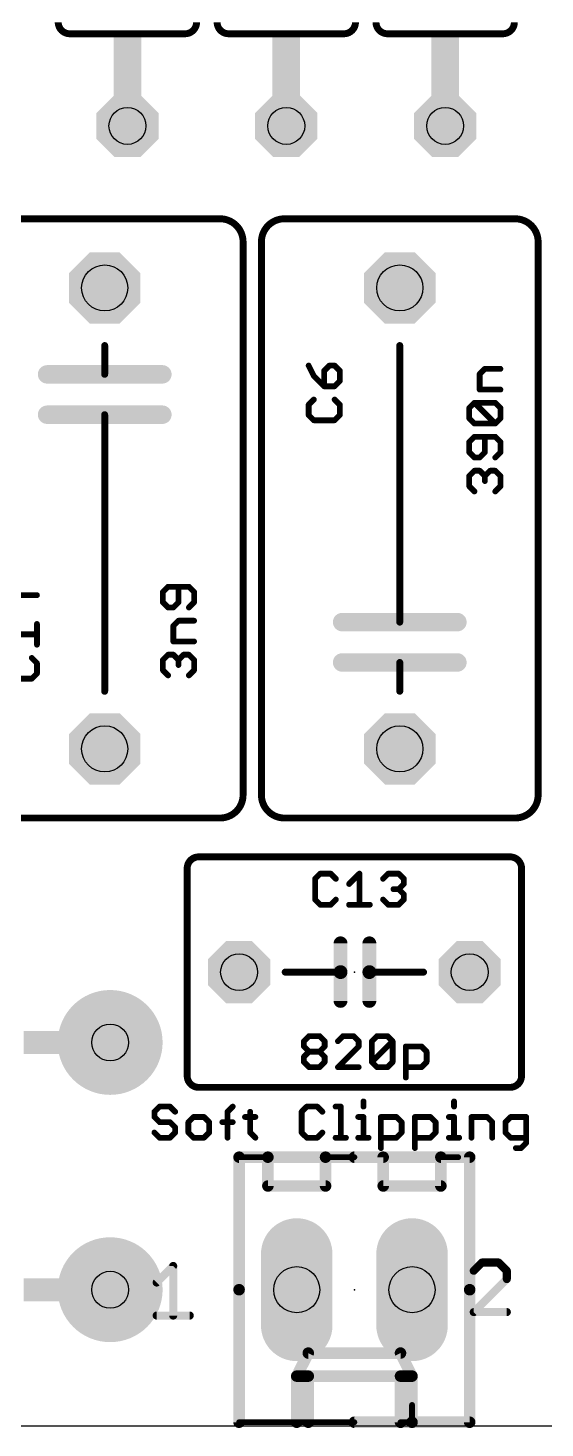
# Model space of a CAD drawing. Extents: x 0 to 135, y -25 to 72.
# Drawn here: x 107.81 to 119.2, y -0.05 to 30.81 of the extents above; entities that cross this region are included whole.
import ezdxf

# ---------------------------------------------------------------- set-up
doc = ezdxf.new("R2010")
doc.units = 0
for name, color, linetype in [('17', 82, 'CONTINUOUS'), ('20', 7, 'CONTINUOUS'), ('21', 253, 'CONTINUOUS'), ('23', 7, 'CONTINUOUS'), ('25', 253, 'CONTINUOUS'), ('27', 253, 'CONTINUOUS'), ('29', 253, 'CONTINUOUS'), ('44', 253, 'CONTINUOUS'), ('51', 253, 'CONTINUOUS')]:
    doc.layers.add(name, color=color, linetype=linetype)

# ---------------------------------------------------------------- blocks, each defined once
blk = doc.blocks.new('RECT')
blk.add_solid([(-0.5, -0.5), (0.5, -0.5), (-0.5, 0.5), (0.5, 0.5)])
blk = doc.blocks.new('ROUNDP')
at = {"const_width": 0.5}
blk.add_lwpolyline([(0, -0.25, 1), (0, 0.25, 1), (0, -0.25)], format="xyb", dxfattribs=at)
blk = doc.blocks.new('OCTAGONP')
at = {"const_width": 0.5}
blk.add_lwpolyline([(-0.25, -0.1036), (-0.25, 0.1036), (-0.1036, 0.25), (0.1036, 0.25), (0.25, 0.1036), (0.25, -0.1036), (0.1036, -0.25), (-0.1036, -0.25), (-0.25, -0.1036), (-0.25, 0.1036)], dxfattribs=at)
blk = doc.blocks.new('LONGP100')
at = {"const_width": 1}
blk.add_lwpolyline([(-0.5, 0), (0.5, 0)], dxfattribs=at)
at = {"const_width": 0.5}
for points in [[(-0.5, 0.25, 1), (-0.5, -0.25)], [(0.5, -0.25, 1), (0.5, 0.25)]]:
    blk.add_lwpolyline(points, format="xyb", dxfattribs=at)

msp = doc.modelspace()

# ---------------------------------------------------------------- linework, layer by layer
at = {"layer": '20'}
msp.add_line((0, 0), (125, 0), dxfattribs=at)
at = {"layer": '21'}
for points, const_width in [([(108.476, 30.936, 0.4142), (108.73, 30.682)], 0.1524), ([(111.27, 30.682, 0.4142), (111.524, 30.936)], 0.1524), ([(111.976, 30.936, 0.4142), (112.23, 30.682)], 0.1524), ([(114.77, 30.682, 0.4142), (115.024, 30.936)], 0.1524), ([(115.476, 30.936, 0.4142), (115.73, 30.682)], 0.1524), ([(118.27, 30.682, 0.4142), (118.524, 30.936)], 0.1524), ([(108.73, 30.7201, 1), (108.73, 30.6439)], 0.0762), ([(108.73, 30.6439, 1), (108.73, 30.7201)], 0.0762), ([(111.27, 30.7201, 1), (111.27, 30.6439)], 0.0762), ([(111.27, 30.6439, 1), (111.27, 30.7201)], 0.0762), ([(112.23, 30.7201, 1), (112.23, 30.6439)], 0.0762), ([(112.23, 30.6439, 1), (112.23, 30.7201)], 0.0762), ([(114.77, 30.7201, 1), (114.77, 30.6439)], 0.0762), ([(114.77, 30.6439, 1), (114.77, 30.7201)], 0.0762), ([(115.73, 30.7201, 1), (115.73, 30.6439)], 0.0762), ([(115.73, 30.6439, 1), (115.73, 30.7201)], 0.0762), ([(118.27, 30.7201, 1), (118.27, 30.6439)], 0.0762), ([(118.27, 30.6439, 1), (118.27, 30.7201)], 0.0762), ([(112.548, 26.096, 0.4142), (112.04, 26.604)], 0.1524), ([(112.04, 26.6421, 1), (112.04, 26.5659)], 0.0762), ([(112.04, 26.5659, 1), (112.04, 26.6421)], 0.0762), ([(113.46, 26.604, 0.4142), (112.952, 26.096)], 0.1524), ([(113.46, 26.6421, 1), (113.46, 26.5659)], 0.0762), ([(113.46, 26.5659, 1), (113.46, 26.6421)], 0.0762), ([(119.048, 26.096, 0.4142), (118.54, 26.604)], 0.1524), ([(118.54, 26.6421, 1), (118.54, 26.5659)], 0.0762), ([(118.54, 26.5659, 1), (118.54, 26.6421)], 0.0762), ([(112.5861, 26.096, 1), (112.5099, 26.096)], 0.0762), ([(112.5099, 26.096, 1), (112.5861, 26.096)], 0.0762), ([(112.9901, 26.096, 1), (112.9139, 26.096)], 0.0762), ([(112.9139, 26.096, 1), (112.9901, 26.096)], 0.0762), ([(119.0861, 26.096, 1), (119.0099, 26.096)], 0.0762), ([(119.0099, 26.096, 1), (119.0861, 26.096)], 0.0762), ([(109.5381, 23.81, 1), (109.4619, 23.81)], 0.0762), ([(116.0381, 23.81, 1), (115.9619, 23.81)], 0.0762), ([(108.23, 23.2766, 1), (108.23, 23.0734)], 0.2032), ([(109.5, 23.2766, 1), (109.5, 23.0734)], 0.2032), ([(109.5, 23.0734, 1), (109.5, 23.2766)], 0.2032), ([(109.4619, 23.175, 1), (109.5381, 23.175)], 0.0762), ([(110.77, 23.0734, 1), (110.77, 23.2766)], 0.2032), ([(108.23, 22.3876, 1), (108.23, 22.1844)], 0.2032), ([(109.5, 22.3876, 1), (109.5, 22.1844)], 0.2032), ([(109.5, 22.1844, 1), (109.5, 22.3876)], 0.2032), ([(109.5381, 22.286, 1), (109.4619, 22.286)], 0.0762), ([(110.77, 22.1844, 1), (110.77, 22.3876)], 0.2032), ([(114.73, 17.8156, 1), (114.73, 17.6124)], 0.2032), ([(116, 17.8156, 1), (116, 17.6124)], 0.2032), ([(116, 17.6124, 1), (116, 17.8156)], 0.2032), ([(117.27, 17.6124, 1), (117.27, 17.8156)], 0.2032), ([(115.9619, 17.714, 1), (116.0381, 17.714)], 0.0762), ([(114.73, 16.9266, 1), (114.73, 16.7234)], 0.2032), ([(116, 16.9266, 1), (116, 16.7234)], 0.2032), ([(116, 16.7234, 1), (116, 16.9266)], 0.2032), ([(117.27, 16.7234, 1), (117.27, 16.9266)], 0.2032), ([(116.0381, 16.825, 1), (115.9619, 16.825)], 0.0762), ([(109.4619, 16.19, 1), (109.5381, 16.19)], 0.0762), ([(115.9619, 16.19, 1), (116.0381, 16.19)], 0.0762), ([(112.04, 13.396, 0.4142), (112.548, 13.904)], 0.1524), ([(112.5861, 13.904, 1), (112.5099, 13.904)], 0.0762), ([(112.5099, 13.904, 1), (112.5861, 13.904)], 0.0762), ([(112.952, 13.904, 0.4142), (113.46, 13.396)], 0.1524), ([(112.9901, 13.904, 1), (112.9139, 13.904)], 0.0762), ([(112.9139, 13.904, 1), (112.9901, 13.904)], 0.0762), ([(118.54, 13.396, 0.4142), (119.048, 13.904)], 0.1524), ([(119.0861, 13.904, 1), (119.0099, 13.904)], 0.0762), ([(119.0099, 13.904, 1), (119.0861, 13.904)], 0.0762), ([(112.04, 13.4341, 1), (112.04, 13.3579)], 0.0762), ([(112.04, 13.3579, 1), (112.04, 13.4341)], 0.0762), ([(113.46, 13.4341, 1), (113.46, 13.3579)], 0.0762), ([(113.46, 13.3579, 1), (113.46, 13.4341)], 0.0762), ([(118.54, 13.4341, 1), (118.54, 13.3579)], 0.0762), ([(118.54, 13.3579, 1), (118.54, 13.4341)], 0.0762), ([(111.571, 12.54, 0.4142), (111.317, 12.286)], 0.1524), ([(111.3551, 12.286, 1), (111.2789, 12.286)], 0.0762), ([(111.571, 12.5781, 1), (111.571, 12.5019)], 0.0762), ([(111.571, 12.5019, 1), (111.571, 12.5781)], 0.0762), ([(118.683, 12.286, 0.4142), (118.429, 12.54)], 0.1524), ([(118.429, 12.5781, 1), (118.429, 12.5019)], 0.0762), ([(118.429, 12.5019, 1), (118.429, 12.5781)], 0.0762), ([(118.7211, 12.286, 1), (118.6449, 12.286)], 0.0762), ([(111.2789, 12.286, 1), (111.3551, 12.286)], 0.0762), ([(118.6449, 12.286, 1), (118.7211, 12.286)], 0.0762), ([(114.7714, 10.635, 1), (114.619, 10.635)], 0.1524), ([(115.4064, 10.635, 1), (115.254, 10.635)], 0.1524), ([(113.476, 10.0381, 1), (113.476, 9.9619)], 0.0762), ([(114.7714, 10, 1), (114.619, 10)], 0.1524), ([(114.619, 10, 1), (114.7714, 10)], 0.1524), ([(114.6952, 9.9619, 1), (114.6952, 10.0381)], 0.0762), ([(115.4064, 10, 1), (115.254, 10)], 0.1524), ([(115.254, 10, 1), (115.4064, 10)], 0.1524), ([(115.3302, 10.0381, 1), (115.3302, 9.9619)], 0.0762), ([(116.524, 9.9619, 1), (116.524, 10.0381)], 0.0762), ([(114.619, 9.365, 1), (114.7714, 9.365)], 0.1524), ([(115.254, 9.365, 1), (115.4064, 9.365)], 0.1524), ([(111.317, 7.714, 0.4142), (111.571, 7.46)], 0.1524), ([(111.3551, 7.714, 1), (111.2789, 7.714)], 0.0762), ([(111.2789, 7.714, 1), (111.3551, 7.714)], 0.0762), ([(118.429, 7.46, 0.4142), (118.683, 7.714)], 0.1524), ([(118.7211, 7.714, 1), (118.6449, 7.714)], 0.0762), ([(118.6449, 7.714, 1), (118.7211, 7.714)], 0.0762), ([(111.571, 7.4981, 1), (111.571, 7.4219)], 0.0762), ([(111.571, 7.4219, 1), (111.571, 7.4981)], 0.0762), ([(118.429, 7.4981, 1), (118.429, 7.4219)], 0.0762), ([(118.429, 7.4219, 1), (118.429, 7.4981)], 0.0762), ([(112.5235, 5.921, 1), (112.3965, 5.921)], 0.127), ([(112.46, 5.9845, 1), (112.46, 5.8575)], 0.127), ([(112.46, 5.9527, 1), (112.46, 5.8893)], 0.0635), ([(113.095, 5.9845, 1), (113.095, 5.8575)], 0.127), ([(113.1585, 5.921, 1), (113.0315, 5.921)], 0.127), ([(113.095, 5.8575, 1), (113.095, 5.9845)], 0.127), ([(113.095, 5.8893, 1), (113.095, 5.9527)], 0.0635), ([(114.365, 5.9845, 1), (114.365, 5.8575)], 0.127), ([(114.4285, 5.921, 1), (114.3015, 5.921)], 0.127), ([(114.365, 5.8575, 1), (114.365, 5.9845)], 0.127), ([(114.365, 5.9527, 1), (114.365, 5.8893)], 0.0635), ([(115, 5.9845, 1), (115, 5.8575)], 0.127), ([(115, 5.8893, 1), (115, 5.9527)], 0.0635), ([(115.6985, 5.921, 1), (115.5715, 5.921)], 0.127), ([(115.635, 5.8575, 1), (115.635, 5.9845)], 0.127), ([(116.905, 5.9845, 1), (116.905, 5.8575)], 0.127), ([(116.9685, 5.921, 1), (116.8415, 5.921)], 0.127), ([(116.905, 5.9527, 1), (116.905, 5.8893)], 0.0635), ([(117.286, 5.8893, 1), (117.286, 5.9527)], 0.0635), ([(117.6035, 5.921, 1), (117.4765, 5.921)], 0.127), ([(117.54, 5.8575, 1), (117.54, 5.9845)], 0.127), ([(117.54, 5.8575, 1), (117.54, 5.9845)], 0.127), ([(113.095, 5.3495, 1), (113.095, 5.2225)], 0.127), ([(113.0315, 5.286, 1), (113.1585, 5.286)], 0.127), ([(114.3015, 5.286, 1), (114.4285, 5.286)], 0.127), ([(114.365, 5.2225, 1), (114.365, 5.3495)], 0.127), ([(115.635, 5.3495, 1), (115.635, 5.2225)], 0.127), ([(115.5715, 5.286, 1), (115.6985, 5.286)], 0.127), ([(116.8415, 5.286, 1), (116.9685, 5.286)], 0.127), ([(116.905, 5.2225, 1), (116.905, 5.3495)], 0.127), ([(111.0532, 3.5231, 1), (110.9643, 3.5231)], 0.0889), ([(111.0402, 3.4917, 1), (110.9773, 3.5546)], 0.0889), ([(117.598, 3.4486, 1), (117.6608, 3.3857)], 0.0889), ([(117.8116, 3.6438, 1), (117.8116, 3.5549)], 0.0889), ([(117.843, 3.5679, 1), (117.7802, 3.6308)], 0.0889), ([(118.2074, 3.6308, 1), (118.1445, 3.5679)], 0.0889), ([(118.176, 3.5549, 1), (118.176, 3.6438)], 0.0889), ([(118.4026, 3.4171, 1), (118.3137, 3.4171)], 0.0889), ([(118.3267, 3.3857, 1), (118.3896, 3.4486)], 0.0889), ([(110.613, 3.1902, 1), (110.6758, 3.1273)], 0.0889), ([(112.5235, 3, 1), (112.3965, 3)], 0.127), ([(117.6035, 3, 1), (117.4765, 3)], 0.127), ([(118.3137, 3.235, 1), (118.4026, 3.235)], 0.0889), ([(118.3896, 3.2035, 1), (118.3267, 3.2664)], 0.0889), ([(112.3965, 3, 1), (112.5235, 3)], 0.127), ([(117.4765, 3, 1), (117.6035, 3)], 0.127), ([(110.6444, 2.4745, 1), (110.6444, 2.3856)], 0.0889), ([(110.9643, 2.43, 1), (111.0532, 2.43)], 0.0889), ([(111.3732, 2.3856, 1), (111.3732, 2.4745)], 0.0889), ([(117.6294, 2.5507, 1), (117.6294, 2.4618)], 0.0889), ([(117.598, 2.5376, 1), (117.6608, 2.4748)], 0.0889), ([(118.3582, 2.4618, 1), (118.3582, 2.5507)], 0.0889), ([(113.984, 1.6665, 1), (113.984, 1.5395)], 0.127), ([(114.0408, 1.5746, 1), (113.9272, 1.6314)], 0.127), ([(116.0728, 1.6314, 1), (115.9592, 1.5746)], 0.127), ([(116.016, 1.5395, 1), (116.016, 1.6665)], 0.127), ([(113.73, 1.1585, 1), (113.73, 1.0315)], 0.127), ([(113.7935, 1.095, 1), (113.6665, 1.095)], 0.127), ([(113.6732, 1.1234, 1), (113.7868, 1.0666)], 0.127), ([(113.984, 1.1585, 1), (113.984, 1.0315)], 0.127), ([(114.0475, 1.095, 1), (113.9205, 1.095)], 0.127), ([(113.984, 1.0315, 1), (113.984, 1.1585)], 0.127), ([(116.016, 1.1585, 1), (116.016, 1.0315)], 0.127), ([(116.0795, 1.095, 1), (115.9525, 1.095)], 0.127), ([(116.016, 1.0315, 1), (116.016, 1.1585)], 0.127), ([(116.3335, 1.095, 1), (116.2065, 1.095)], 0.127), ([(116.2132, 1.0666, 1), (116.3268, 1.1234)], 0.127), ([(116.27, 1.0315, 1), (116.27, 1.1585)], 0.127), ([(116.3018, 0.46, 1), (116.2383, 0.46)], 0.0635), ([(112.3965, 0.079, 1), (112.5235, 0.079)], 0.127), ([(112.46, 0.1108, 1), (112.46, 0.0473)], 0.0635), ([(113.6665, 0.079, 1), (113.7935, 0.079)], 0.127), ([(113.9205, 0.079, 1), (114.0475, 0.079)], 0.127), ([(115, 0.1425, 1), (115, 0.0155)], 0.127), ([(115, 0.0473, 1), (115, 0.1108)], 0.0635), ([(115.9525, 0.079, 1), (116.0795, 0.079)], 0.127), ([(116.016, 0.1108, 1), (116.016, 0.0473)], 0.0635), ([(116.27, 0.1425, 1), (116.27, 0.0155)], 0.127), ([(116.2065, 0.079, 1), (116.3335, 0.079)], 0.127), ([(116.27, 0.0155, 1), (116.27, 0.1425)], 0.127), ([(116.2383, 0.079, 1), (116.3018, 0.079)], 0.0635), ([(116.27, 0.0473, 1), (116.27, 0.1108)], 0.0635), ([(117.4765, 0.079, 1), (117.6035, 0.079)], 0.127), ([(117.54, 0.0155, 1), (117.54, 0.1425)], 0.127)]:
    msp.add_lwpolyline(points, format="xyb", dxfattribs=dict(at, const_width=const_width))
for points, const_width in [([(111.27, 30.682), (108.73, 30.682)], 0.1524), ([(114.77, 30.682), (112.23, 30.682)], 0.1524), ([(118.27, 30.682), (115.73, 30.682)], 0.1524), ([(106.96, 26.604), (112.04, 26.604)], 0.1524), ([(113.46, 26.604), (118.54, 26.604)], 0.1524), ([(112.548, 26.096), (112.548, 13.904)], 0.1524), ([(112.952, 13.904), (112.952, 26.096)], 0.1524), ([(119.048, 26.096), (119.048, 13.904)], 0.1524), ([(109.5, 23.81), (109.5, 23.175)], 0.1524), ([(116, 23.81), (116, 17.714)], 0.1524), ([(109.5, 23.175), (108.23, 23.175)], 0.4064), ([(110.77, 23.175), (109.5, 23.175)], 0.4064), ([(109.5, 22.286), (108.23, 22.286)], 0.4064), ([(110.77, 22.286), (109.5, 22.286)], 0.4064), ([(109.5, 16.19), (109.5, 22.286)], 0.1524), ([(114.73, 17.714), (116, 17.714)], 0.4064), ([(116, 17.714), (117.27, 17.714)], 0.4064), ([(114.73, 16.825), (116, 16.825)], 0.4064), ([(116, 16.825), (117.27, 16.825)], 0.4064), ([(116, 16.19), (116, 16.825)], 0.1524), ([(112.04, 13.396), (106.96, 13.396)], 0.1524), ([(118.54, 13.396), (113.46, 13.396)], 0.1524), ([(111.317, 12.286), (111.317, 7.714)], 0.1524), ([(118.429, 12.54), (111.571, 12.54)], 0.1524), ([(118.683, 7.714), (118.683, 12.286)], 0.1524), ([(114.6952, 10.635), (114.6952, 10)], 0.3048), ([(115.3302, 10.635), (115.3302, 10)], 0.3048), ([(114.6952, 10), (113.476, 10)], 0.1524), ([(114.6952, 10), (114.6952, 9.365)], 0.3048), ([(115.3302, 10), (115.3302, 9.365)], 0.3048), ([(115.3302, 10), (116.524, 10)], 0.1524), ([(111.571, 7.46), (118.429, 7.46)], 0.1524), ([(112.46, 3), (112.46, 5.921)], 0.254), ([(113.095, 5.921), (112.46, 5.921)], 0.254), ([(112.46, 5.921), (113.095, 5.921)], 0.127), ([(113.095, 5.921), (114.365, 5.921)], 0.254), ([(113.095, 5.286), (113.095, 5.921)], 0.254), ([(115.635, 5.921), (114.365, 5.921)], 0.254), ([(114.365, 5.921), (114.365, 5.286)], 0.254), ([(114.365, 5.921), (115, 5.921)], 0.127), ([(117.54, 5.921), (115, 5.921)], 0.254), ([(115.635, 5.286), (115.635, 5.921)], 0.254), ([(117.54, 5.921), (116.905, 5.921)], 0.254), ([(116.905, 5.921), (116.905, 5.286)], 0.254), ([(117.286, 5.921), (116.905, 5.921)], 0.127), ([(117.54, 3), (117.54, 5.921)], 0.254), ([(114.365, 5.286), (113.095, 5.286)], 0.254), ([(116.905, 5.286), (115.635, 5.286)], 0.254), ([(110.6444, 3.1588), (111.0088, 3.5231)], 0.1778), ([(111.0088, 3.5231), (111.0088, 2.43)], 0.1778), ([(117.8116, 3.5993), (117.6294, 3.4171)], 0.1778), ([(118.176, 3.5993), (117.8116, 3.5993)], 0.1778), ([(118.3582, 3.4171), (118.176, 3.5993)], 0.1778), ([(118.3582, 3.235), (118.3582, 3.4171)], 0.1778), ([(112.46, 3), (112.46, 0.079)], 0.254), ([(117.54, 3), (117.54, 0.079)], 0.254), ([(117.6294, 2.5062), (118.3582, 3.235)], 0.1778), ([(110.6444, 2.43), (111.3732, 2.43)], 0.1778), ([(118.3582, 2.5062), (117.6294, 2.5062)], 0.1778), ([(113.984, 1.603), (113.73, 1.095)], 0.254), ([(116.016, 1.603), (113.984, 1.603)], 0.254), ([(116.27, 1.095), (116.016, 1.603)], 0.254), ([(113.984, 1.095), (113.73, 1.095)], 0.254), ([(113.73, 1.095), (113.73, 0.079)], 0.254), ([(116.016, 1.095), (113.984, 1.095)], 0.254), ([(113.984, 0.079), (113.984, 1.095)], 0.254), ([(116.27, 1.095), (116.016, 1.095)], 0.254), ([(116.016, 0.079), (116.016, 1.095)], 0.254), ([(116.27, 1.095), (116.27, 0.079)], 0.254), ([(116.27, 0.46), (116.27, 0.079)], 0.127), ([(112.46, 0.079), (115, 0.079)], 0.127), ([(116.27, 0.079), (115, 0.079)], 0.254), ([(116.016, 0.079), (116.27, 0.079)], 0.127), ([(117.54, 0.079), (116.27, 0.079)], 0.254)]:
    msp.add_lwpolyline(points, dxfattribs=dict(at, const_width=const_width))
at = {"layer": '23'}
for p in [(109.5, 20), (116, 20), (115, 10), (115, 3)]:
    msp.add_point(p, dxfattribs=at)
at = {"layer": '25', "const_width": 0.127}
for points in [[(113.9919, 23.3687), (114.1063, 23.1399)], [(114.1063, 23.1399), (114.3351, 22.9111)], [(114.4495, 23.3687), (114.3351, 23.2543)], [(114.3351, 23.2543), (114.3351, 22.9111)], [(114.5639, 23.3687), (114.4495, 23.3687)], [(114.6783, 23.2543), (114.5639, 23.3687)], [(114.6783, 23.0255), (114.6783, 23.2543)], [(114.3351, 22.9111), (114.5639, 22.9111)], [(114.5639, 22.9111), (114.6783, 23.0255)], [(114.1063, 22.6203), (113.9919, 22.5059)], [(113.9919, 22.5059), (113.9919, 22.2771)], [(114.6783, 22.5059), (114.5639, 22.6203)], [(114.6783, 22.2771), (114.6783, 22.5059)], [(113.9919, 22.2771), (114.1063, 22.1627)], [(114.1063, 22.1627), (114.5639, 22.1627)], [(114.5639, 22.1627), (114.6783, 22.2771)], [(108.0075, 18.3075), (107.3211, 18.3075)], [(108.0075, 17.2159), (108.0075, 17.6735)], [(107.3211, 17.4447), (108.0075, 17.4447)], [(108.0075, 16.8107), (107.8931, 16.9251)], [(108.0075, 16.5819), (108.0075, 16.8107)], [(107.4355, 16.4675), (107.8931, 16.4675)], [(107.8931, 16.4675), (108.0075, 16.5819)], [(114.2489, 12.1709), (114.1345, 12.0565)], [(114.1345, 12.0565), (114.1345, 11.5989)], [(114.4777, 12.1709), (114.2489, 12.1709)], [(114.5921, 12.0565), (114.4777, 12.1709)], [(114.8829, 11.9421), (115.1117, 12.1709)], [(115.1117, 12.1709), (115.1117, 11.4845)], [(115.6313, 12.0565), (115.7457, 12.1709)], [(115.7457, 12.1709), (115.9745, 12.1709)], [(115.9745, 12.1709), (116.0889, 12.0565)], [(116.0889, 12.0565), (116.0889, 11.9421)], [(115.9745, 11.8277), (115.8601, 11.8277)], [(116.0889, 11.9421), (115.9745, 11.8277)], [(115.9745, 11.8277), (116.0889, 11.7133)], [(116.0889, 11.7133), (116.0889, 11.5989)], [(114.1345, 11.5989), (114.2489, 11.4845)], [(114.2489, 11.4845), (114.4777, 11.4845)], [(114.4777, 11.4845), (114.5921, 11.5989)], [(114.8829, 11.4845), (115.3405, 11.4845)], [(115.7457, 11.4845), (115.6313, 11.5989)], [(115.9745, 11.4845), (115.7457, 11.4845)], [(116.0889, 11.5989), (115.9745, 11.4845)]]:
    msp.add_lwpolyline(points, dxfattribs=at)
at = {"layer": '25', "const_width": 0.0635}
for points in [[(114.0203, 23.3829, 1), (113.9635, 23.3545)], [(114.1288, 23.1623, 1), (114.0839, 23.1174)], [(114.0779, 23.1257, 1), (114.1347, 23.1541)], [(114.3669, 23.2543, 1), (114.3034, 23.2543)], [(114.3127, 23.2767, 1), (114.3576, 23.2318)], [(114.4495, 23.4004, 1), (114.4495, 23.3369)], [(114.472, 23.3462, 1), (114.4271, 23.3911)], [(114.5864, 23.3911, 1), (114.5415, 23.3462)], [(114.5639, 23.3369, 1), (114.5639, 23.4004)], [(114.7101, 23.2543, 1), (114.6466, 23.2543)], [(114.6558, 23.2318, 1), (114.7008, 23.2767)], [(114.3351, 22.9428, 1), (114.3351, 22.8793)], [(114.3034, 22.9111, 1), (114.3669, 22.9111)], [(114.3127, 22.8886, 1), (114.3576, 22.9335)], [(114.5415, 22.9335, 1), (114.5864, 22.8886)], [(114.5639, 22.8793, 1), (114.5639, 22.9428)], [(114.6466, 23.0255, 1), (114.7101, 23.0255)], [(114.7008, 23.003, 1), (114.6558, 23.0479)], [(114.0237, 22.5059, 1), (113.9602, 22.5059)], [(113.9695, 22.5283, 1), (114.0144, 22.4834)], [(114.1288, 22.5978, 1), (114.0839, 22.6427)], [(114.5864, 22.6427, 1), (114.5415, 22.5978)], [(114.7101, 22.5059, 1), (114.6466, 22.5059)], [(114.6558, 22.4834, 1), (114.7008, 22.5283)], [(113.9602, 22.2771, 1), (114.0237, 22.2771)], [(114.0144, 22.2995, 1), (113.9695, 22.2546)], [(114.1063, 22.1944, 1), (114.1063, 22.1309)], [(114.5639, 22.1309, 1), (114.5639, 22.1944)], [(114.6466, 22.2771, 1), (114.7101, 22.2771)], [(114.7008, 22.2546, 1), (114.6558, 22.2995)], [(114.0839, 22.1402, 1), (114.1288, 22.1851)], [(114.5415, 22.1851, 1), (114.5864, 22.1402)], [(108.0075, 18.2758, 1), (108.0075, 18.3393)], [(108.0393, 17.6735, 1), (107.9758, 17.6735)], [(108.0075, 17.413, 1), (108.0075, 17.4765)], [(107.9156, 16.9475, 1), (107.8707, 16.9026)], [(107.9758, 17.2159, 1), (108.0393, 17.2159)], [(108.0393, 16.8107, 1), (107.9758, 16.8107)], [(107.985, 16.7882, 1), (108.03, 16.8331)], [(107.8707, 16.49, 1), (107.9156, 16.445)], [(107.8931, 16.4358, 1), (107.8931, 16.4992)], [(107.9758, 16.5819, 1), (108.0393, 16.5819)], [(108.03, 16.5594, 1), (107.985, 16.6043)], [(114.1663, 12.0565, 1), (114.1028, 12.0565)], [(114.112, 12.0789, 1), (114.157, 12.034)], [(114.2489, 12.2026, 1), (114.2489, 12.1391)], [(114.2713, 12.1484, 1), (114.2264, 12.1933)], [(114.5001, 12.1933, 1), (114.4552, 12.1484)], [(114.4777, 12.1391, 1), (114.4777, 12.2026)], [(114.5696, 12.034, 1), (114.6145, 12.0789)], [(115.1435, 12.1709, 1), (115.08, 12.1709)], [(115.1342, 12.1484, 1), (115.0893, 12.1933)], [(115.6089, 12.0789, 1), (115.6538, 12.034)], [(115.7457, 12.2026, 1), (115.7457, 12.1391)], [(115.7682, 12.1484, 1), (115.7233, 12.1933)], [(115.997, 12.1933, 1), (115.9521, 12.1484)], [(115.9745, 12.1391, 1), (115.9745, 12.2026)], [(116.1207, 12.0565, 1), (116.0572, 12.0565)], [(116.0665, 12.034, 1), (116.1114, 12.0789)], [(114.8605, 11.9645, 1), (114.9054, 11.9196)], [(115.8601, 11.8594, 1), (115.8601, 11.7959)], [(115.997, 11.8501, 1), (115.9521, 11.8052)], [(115.9521, 11.8501, 1), (115.997, 11.8052)], [(115.9745, 11.7959, 1), (115.9745, 11.8594)], [(116.0572, 11.9421, 1), (116.1207, 11.9421)], [(116.1207, 11.7133, 1), (116.0572, 11.7133)], [(116.1114, 11.9196, 1), (116.0665, 11.9645)], [(116.0665, 11.6908, 1), (116.1114, 11.7357)], [(114.157, 11.6213, 1), (114.112, 11.5764)], [(114.1028, 11.5989, 1), (114.1663, 11.5989)], [(114.2489, 11.5163, 1), (114.2489, 11.4527)], [(114.2264, 11.462, 1), (114.2713, 11.507)], [(114.4552, 11.507, 1), (114.5001, 11.462)], [(114.4777, 11.4527, 1), (114.4777, 11.5163)], [(114.6145, 11.5764, 1), (114.5696, 11.6213)], [(114.8829, 11.5163, 1), (114.8829, 11.4527)], [(115.08, 11.4845, 1), (115.1435, 11.4845)], [(115.3405, 11.4527, 1), (115.3405, 11.5163)], [(115.6538, 11.6213, 1), (115.6089, 11.5764)], [(115.7457, 11.5163, 1), (115.7457, 11.4527)], [(115.7233, 11.462, 1), (115.7682, 11.507)], [(115.9521, 11.507, 1), (115.997, 11.462)], [(115.9745, 11.4527, 1), (115.9745, 11.5163)], [(116.0572, 11.5989, 1), (116.1207, 11.5989)], [(116.1114, 11.5764, 1), (116.0665, 11.6213)]]:
    msp.add_lwpolyline(points, format="xyb", dxfattribs=at)
at = {"layer": '27', "const_width": 0.127}
for points in [[(117.7597, 23.1823), (117.8741, 23.2967)], [(117.7597, 22.8391), (117.7597, 23.1823)], [(117.8741, 23.2967), (118.2173, 23.2967)], [(118.2173, 22.8391), (117.7597, 22.8391)], [(117.5309, 22.4339), (117.6453, 22.5483)], [(117.6453, 22.5483), (118.1029, 22.5483)], [(118.1029, 22.0907), (117.6453, 22.5483)], [(118.1029, 22.5483), (118.2173, 22.4339)], [(117.5309, 22.2051), (117.5309, 22.4339)], [(117.6453, 22.0907), (117.5309, 22.2051)], [(118.2173, 22.2051), (118.1029, 22.0907)], [(118.2173, 22.4339), (118.2173, 22.2051)], [(118.1029, 22.0907), (117.6453, 22.0907)], [(117.6453, 21.7998), (117.5309, 21.6854)], [(117.5309, 21.6854), (117.5309, 21.4566)], [(118.1029, 21.7998), (117.6453, 21.7998)], [(117.8741, 21.4566), (117.8741, 21.7998)], [(118.2173, 21.6854), (118.1029, 21.7998)], [(118.2173, 21.4566), (118.2173, 21.6854)], [(117.5309, 21.4566), (117.6453, 21.3423)], [(117.6453, 21.3423), (117.7597, 21.3423)], [(117.7597, 21.3423), (117.8741, 21.4566)], [(118.1029, 21.3423), (118.2173, 21.4566)], [(117.5309, 20.937), (117.6453, 21.0514)], [(117.5309, 20.7082), (117.5309, 20.937)], [(117.6453, 21.0514), (117.7597, 21.0514)], [(117.7597, 21.0514), (117.8741, 20.937)], [(117.8741, 20.937), (117.9885, 21.0514)], [(117.8741, 20.937), (117.8741, 20.8226)], [(117.9885, 21.0514), (118.1029, 21.0514)], [(118.1029, 21.0514), (118.2173, 20.937)], [(118.2173, 20.937), (118.2173, 20.7082)], [(117.6453, 20.5938), (117.5309, 20.7082)], [(118.2173, 20.7082), (118.1029, 20.5938)], [(110.8965, 18.4939), (110.7821, 18.3795)], [(111.3541, 18.4939), (110.8965, 18.4939)], [(111.1253, 18.1507), (111.1253, 18.4939)], [(111.4685, 18.3795), (111.3541, 18.4939)], [(110.7821, 18.3795), (110.7821, 18.1507)], [(110.7821, 18.1507), (110.8965, 18.0363)], [(111.0109, 18.0363), (111.1253, 18.1507)], [(111.3541, 18.0363), (111.4685, 18.1507)], [(111.4685, 18.1507), (111.4685, 18.3795)], [(110.8965, 18.0363), (111.0109, 18.0363)], [(111.0109, 17.6311), (111.1253, 17.7455)], [(111.0109, 17.2879), (111.0109, 17.6311)], [(111.1253, 17.7455), (111.4685, 17.7455)], [(111.4685, 17.2879), (111.0109, 17.2879)], [(110.7821, 16.8827), (110.8965, 16.9971)], [(110.8965, 16.9971), (111.0109, 16.9971)], [(111.0109, 16.9971), (111.1253, 16.8827)], [(111.1253, 16.8827), (111.2397, 16.9971)], [(111.2397, 16.9971), (111.3541, 16.9971)], [(111.3541, 16.9971), (111.4685, 16.8827)], [(110.7821, 16.6539), (110.7821, 16.8827)], [(110.8965, 16.5395), (110.7821, 16.6539)], [(111.1253, 16.8827), (111.1253, 16.7683)], [(111.4685, 16.6539), (111.3541, 16.5395)], [(111.4685, 16.8827), (111.4685, 16.6539)], [(113.8885, 8.4765), (114.0029, 8.5909)], [(114.0029, 8.5909), (114.2317, 8.5909)], [(114.2317, 8.5909), (114.3461, 8.4765)], [(114.7513, 8.5909), (114.6369, 8.4765)], [(114.9801, 8.5909), (114.7513, 8.5909)], [(115.0945, 8.4765), (114.9801, 8.5909)], [(115.3853, 8.4765), (115.4997, 8.5909)], [(115.4997, 8.5909), (115.7285, 8.5909)], [(115.7285, 8.5909), (115.8429, 8.4765)], [(113.8885, 8.3621), (113.8885, 8.4765)], [(114.0029, 8.2477), (113.8885, 8.3621)], [(114.3461, 8.3621), (114.2317, 8.2477)], [(114.3461, 8.4765), (114.3461, 8.3621)], [(114.6369, 7.9045), (115.0945, 8.3621)], [(115.0945, 8.3621), (115.0945, 8.4765)], [(115.3853, 8.0189), (115.3853, 8.4765)], [(115.3853, 8.0189), (115.8429, 8.4765)], [(115.8429, 8.4765), (115.8429, 8.0189)], [(116.1337, 7.6757), (116.1337, 8.3621)], [(116.1337, 8.3621), (116.4769, 8.3621)], [(116.4769, 8.3621), (116.5913, 8.2477)], [(113.8885, 8.1333), (114.0029, 8.2477)], [(113.8885, 8.0189), (113.8885, 8.1333)], [(114.0029, 7.9045), (113.8885, 8.0189)], [(114.0029, 8.2477), (114.2317, 8.2477)], [(114.2317, 8.2477), (114.3461, 8.1333)], [(114.3461, 8.0189), (114.2317, 7.9045)], [(114.3461, 8.1333), (114.3461, 8.0189)], [(115.4997, 7.9045), (115.3853, 8.0189)], [(115.8429, 8.0189), (115.7285, 7.9045)], [(116.5913, 8.0189), (116.4769, 7.9045)], [(116.5913, 8.2477), (116.5913, 8.0189)], [(114.2317, 7.9045), (114.0029, 7.9045)], [(115.0945, 7.9045), (114.6369, 7.9045)], [(115.7285, 7.9045), (115.4997, 7.9045)], [(116.4769, 7.9045), (116.1337, 7.9045)], [(110.709, 7.036), (110.5946, 6.9216)], [(110.9377, 7.036), (110.709, 7.036)], [(111.0521, 6.9216), (110.9377, 7.036)], [(112.2058, 6.9216), (112.3202, 7.036)], [(113.9521, 7.036), (113.8377, 6.9216)], [(114.1809, 7.036), (113.9521, 7.036)], [(114.2953, 6.9216), (114.1809, 7.036)], [(114.5861, 7.036), (114.7005, 7.036)], [(114.7005, 7.036), (114.7005, 6.3496)], [(115.1994, 7.1504), (115.1994, 7.036)], [(117.1952, 7.1504), (117.1952, 7.036)], [(110.5946, 6.9216), (110.5946, 6.8072)], [(110.5946, 6.8072), (110.709, 6.6928)], [(111.4574, 6.8072), (111.343, 6.6928)], [(111.6862, 6.8072), (111.4574, 6.8072)], [(111.8006, 6.6928), (111.6862, 6.8072)], [(112.2058, 6.3496), (112.2058, 6.9216)], [(112.5903, 6.8072), (112.8191, 6.8072)], [(112.7047, 6.9216), (112.7047, 6.464)], [(113.8377, 6.9216), (113.8377, 6.464)], [(115.0851, 6.8072), (115.1994, 6.8072)], [(115.1994, 6.8072), (115.1994, 6.3496)], [(115.584, 6.1208), (115.584, 6.8072)], [(115.584, 6.8072), (115.9272, 6.8072)], [(115.9272, 6.8072), (116.0416, 6.6928)], [(116.3324, 6.1208), (116.3324, 6.8072)], [(116.3324, 6.8072), (116.6756, 6.8072)], [(116.6756, 6.8072), (116.79, 6.6928)], [(117.0808, 6.8072), (117.1952, 6.8072)], [(117.1952, 6.8072), (117.1952, 6.3496)], [(117.5798, 6.3496), (117.5798, 6.8072)], [(117.5798, 6.8072), (117.923, 6.8072)], [(117.923, 6.8072), (118.0374, 6.6928)], [(118.4426, 6.8072), (118.3282, 6.6928)], [(118.7858, 6.8072), (118.4426, 6.8072)], [(118.7858, 6.2352), (118.7858, 6.8072)], [(110.709, 6.3496), (110.5946, 6.464)], [(110.709, 6.6928), (110.9377, 6.6928)], [(110.9377, 6.6928), (111.0521, 6.5784)], [(111.0521, 6.464), (110.9377, 6.3496)], [(111.0521, 6.5784), (111.0521, 6.464)], [(111.343, 6.6928), (111.343, 6.464)], [(111.343, 6.464), (111.4574, 6.3496)], [(111.6862, 6.3496), (111.8006, 6.464)], [(111.8006, 6.464), (111.8006, 6.6928)], [(112.0914, 6.6928), (112.3202, 6.6928)], [(112.7047, 6.464), (112.8191, 6.3496)], [(113.8377, 6.464), (113.9521, 6.3496)], [(114.1809, 6.3496), (114.2953, 6.464)], [(116.0416, 6.464), (115.9272, 6.3496)], [(116.0416, 6.6928), (116.0416, 6.464)], [(116.79, 6.464), (116.6756, 6.3496)], [(116.79, 6.6928), (116.79, 6.464)], [(118.0374, 6.6928), (118.0374, 6.3496)], [(118.3282, 6.6928), (118.3282, 6.464)], [(118.3282, 6.464), (118.4426, 6.3496)], [(110.9377, 6.3496), (110.709, 6.3496)], [(111.4574, 6.3496), (111.6862, 6.3496)], [(113.9521, 6.3496), (114.1809, 6.3496)], [(114.5861, 6.3496), (114.8149, 6.3496)], [(115.0851, 6.3496), (115.3138, 6.3496)], [(115.9272, 6.3496), (115.584, 6.3496)], [(116.6756, 6.3496), (116.3324, 6.3496)], [(117.0808, 6.3496), (117.3096, 6.3496)], [(118.4426, 6.3496), (118.7858, 6.3496)], [(118.557, 6.1208), (118.6714, 6.1208)], [(118.6714, 6.1208), (118.7858, 6.2352)]]:
    msp.add_lwpolyline(points, dxfattribs=at)
at = {"layer": '27', "const_width": 0.0635}
for points in [[(117.7915, 23.1823, 1), (117.728, 23.1823)], [(117.7373, 23.2047, 1), (117.7822, 23.1598)], [(117.8741, 23.3284, 1), (117.8741, 23.2649)], [(117.8966, 23.2742, 1), (117.8517, 23.3191)], [(118.2173, 23.2649, 1), (118.2173, 23.3284)], [(117.7597, 22.8708, 1), (117.7597, 22.8073)], [(117.728, 22.8391, 1), (117.7915, 22.8391)], [(118.2173, 22.8073, 1), (118.2173, 22.8708)], [(117.6453, 22.58, 1), (117.6453, 22.5165)], [(117.6678, 22.5707, 1), (117.6229, 22.5258)], [(117.6678, 22.5258, 1), (117.6229, 22.5707)], [(118.1254, 22.5707, 1), (118.0805, 22.5258)], [(118.1029, 22.5165, 1), (118.1029, 22.58)], [(117.5627, 22.4339, 1), (117.4992, 22.4339)], [(117.4992, 22.2051, 1), (117.5627, 22.2051)], [(117.5085, 22.4563, 1), (117.5534, 22.4114)], [(117.5534, 22.2275, 1), (117.5085, 22.1826)], [(118.2491, 22.4339, 1), (118.1856, 22.4339)], [(118.1856, 22.2051, 1), (118.2491, 22.2051)], [(118.1948, 22.4114, 1), (118.2398, 22.4563)], [(118.2398, 22.1826, 1), (118.1948, 22.2275)], [(117.6453, 22.1224, 1), (117.6453, 22.0589)], [(117.6229, 22.0682, 1), (117.6678, 22.1131)], [(118.0805, 22.1131, 1), (118.1254, 22.0682)], [(118.0805, 22.0682, 1), (118.1254, 22.1131)], [(118.1029, 22.0589, 1), (118.1029, 22.1224)], [(117.5627, 21.6854, 1), (117.4992, 21.6854)], [(117.5085, 21.7079, 1), (117.5534, 21.663)], [(117.6453, 21.8316, 1), (117.6453, 21.7681)], [(117.6678, 21.7774, 1), (117.6229, 21.8223)], [(117.9059, 21.7998, 1), (117.8424, 21.7998)], [(118.1254, 21.8223, 1), (118.0805, 21.7774)], [(118.1029, 21.7681, 1), (118.1029, 21.8316)], [(118.2491, 21.6854, 1), (118.1856, 21.6854)], [(118.1948, 21.663, 1), (118.2398, 21.7079)], [(117.4992, 21.4566, 1), (117.5627, 21.4566)], [(117.5534, 21.4791, 1), (117.5085, 21.4342)], [(117.6453, 21.374, 1), (117.6453, 21.3105)], [(117.6229, 21.3198, 1), (117.6678, 21.3647)], [(117.7373, 21.3647, 1), (117.7822, 21.3198)], [(117.7597, 21.3105, 1), (117.7597, 21.374)], [(117.8424, 21.4566, 1), (117.9059, 21.4566)], [(117.8966, 21.4342, 1), (117.8517, 21.4791)], [(118.0805, 21.3647, 1), (118.1254, 21.3198)], [(118.1856, 21.4566, 1), (118.2491, 21.4566)], [(118.2398, 21.4342, 1), (118.1948, 21.4791)], [(117.5627, 20.937, 1), (117.4992, 20.937)], [(117.5085, 20.9595, 1), (117.5534, 20.9146)], [(117.6453, 21.0832, 1), (117.6453, 21.0197)], [(117.6678, 21.029, 1), (117.6229, 21.0739)], [(117.7822, 21.0739, 1), (117.7373, 21.029)], [(117.7597, 21.0197, 1), (117.7597, 21.0832)], [(117.9059, 20.937, 1), (117.8424, 20.937)], [(117.8517, 20.9595, 1), (117.8966, 20.9146)], [(117.8517, 20.9146, 1), (117.8966, 20.9595)], [(117.9885, 21.0832, 1), (117.9885, 21.0197)], [(118.011, 21.029, 1), (117.9661, 21.0739)], [(118.1254, 21.0739, 1), (118.0805, 21.029)], [(118.1029, 21.0197, 1), (118.1029, 21.0832)], [(118.2491, 20.937, 1), (118.1856, 20.937)], [(118.1948, 20.9146, 1), (118.2398, 20.9595)], [(117.4992, 20.7082, 1), (117.5627, 20.7082)], [(117.5534, 20.7307, 1), (117.5085, 20.6858)], [(117.8424, 20.8226, 1), (117.9059, 20.8226)], [(118.1856, 20.7082, 1), (118.2491, 20.7082)], [(118.2398, 20.6858, 1), (118.1948, 20.7307)], [(117.6229, 20.5714, 1), (117.6678, 20.6163)], [(118.0805, 20.6163, 1), (118.1254, 20.5714)], [(110.8965, 18.5257, 1), (110.8965, 18.4622)], [(110.919, 18.4715, 1), (110.8741, 18.5164)], [(111.1571, 18.4939, 1), (111.0936, 18.4939)], [(111.3766, 18.5164, 1), (111.3317, 18.4715)], [(111.3541, 18.4622, 1), (111.3541, 18.5257)], [(110.8139, 18.3795, 1), (110.7504, 18.3795)], [(110.7597, 18.402, 1), (110.8046, 18.3571)], [(110.8046, 18.1732, 1), (110.7597, 18.1283)], [(111.1478, 18.1283, 1), (111.1029, 18.1732)], [(111.5003, 18.3795, 1), (111.4368, 18.3795)], [(111.446, 18.3571, 1), (111.491, 18.402)], [(111.491, 18.1283, 1), (111.446, 18.1732)], [(110.7504, 18.1507, 1), (110.8139, 18.1507)], [(110.8965, 18.0681, 1), (110.8965, 18.0046)], [(110.8741, 18.0139, 1), (110.919, 18.0588)], [(110.9885, 18.0588, 1), (111.0334, 18.0139)], [(111.0109, 18.0046, 1), (111.0109, 18.0681)], [(111.0936, 18.1507, 1), (111.1571, 18.1507)], [(111.3317, 18.0588, 1), (111.3766, 18.0139)], [(111.4368, 18.1507, 1), (111.5003, 18.1507)], [(111.0427, 17.6311, 1), (110.9792, 17.6311)], [(110.9885, 17.6536, 1), (111.0334, 17.6087)], [(111.1253, 17.7773, 1), (111.1253, 17.7138)], [(111.1478, 17.7231, 1), (111.1029, 17.768)], [(111.4685, 17.7138, 1), (111.4685, 17.7773)], [(111.0109, 17.3197, 1), (111.0109, 17.2562)], [(110.9792, 17.2879, 1), (111.0427, 17.2879)], [(111.4685, 17.2562, 1), (111.4685, 17.3197)], [(110.8965, 17.0288, 1), (110.8965, 16.9653)], [(110.919, 16.9746, 1), (110.8741, 17.0195)], [(111.0334, 17.0195, 1), (110.9885, 16.9746)], [(111.0109, 16.9653, 1), (111.0109, 17.0288)], [(111.2397, 17.0288, 1), (111.2397, 16.9653)], [(111.2622, 16.9746, 1), (111.2173, 17.0195)], [(111.3766, 17.0195, 1), (111.3317, 16.9746)], [(111.3541, 16.9653, 1), (111.3541, 17.0288)], [(110.8139, 16.8827, 1), (110.7504, 16.8827)], [(110.7504, 16.6539, 1), (110.8139, 16.6539)], [(110.7597, 16.9051, 1), (110.8046, 16.8602)], [(110.8046, 16.6763, 1), (110.7597, 16.6314)], [(111.1571, 16.8827, 1), (111.0936, 16.8827)], [(111.0936, 16.7683, 1), (111.1571, 16.7683)], [(111.1029, 16.9051, 1), (111.1478, 16.8602)], [(111.1029, 16.8602, 1), (111.1478, 16.9051)], [(111.5003, 16.8827, 1), (111.4368, 16.8827)], [(111.4368, 16.6539, 1), (111.5003, 16.6539)], [(111.446, 16.8602, 1), (111.491, 16.9051)], [(111.491, 16.6314, 1), (111.446, 16.6763)], [(110.8741, 16.517, 1), (110.919, 16.562)], [(111.3317, 16.562, 1), (111.3766, 16.517)], [(114.0029, 8.6226, 1), (114.0029, 8.5591)], [(114.0253, 8.5684, 1), (113.9804, 8.6133)], [(114.2541, 8.6133, 1), (114.2092, 8.5684)], [(114.2317, 8.5591, 1), (114.2317, 8.6226)], [(114.7513, 8.6226, 1), (114.7513, 8.5591)], [(114.7738, 8.5684, 1), (114.7289, 8.6133)], [(115.0026, 8.6133, 1), (114.9577, 8.5684)], [(114.9801, 8.5591, 1), (114.9801, 8.6226)], [(115.4997, 8.6226, 1), (115.4997, 8.5591)], [(115.5222, 8.5684, 1), (115.4773, 8.6133)], [(115.751, 8.6133, 1), (115.7061, 8.5684)], [(115.7285, 8.5591, 1), (115.7285, 8.6226)], [(113.866, 8.4989, 1), (113.911, 8.454)], [(113.911, 8.3845, 1), (113.866, 8.3396)], [(113.9203, 8.4765, 1), (113.8568, 8.4765)], [(113.8568, 8.3621, 1), (113.9203, 8.3621)], [(114.3778, 8.4765, 1), (114.3143, 8.4765)], [(114.3143, 8.3621, 1), (114.3778, 8.3621)], [(114.3236, 8.454, 1), (114.3685, 8.4989)], [(114.3685, 8.3396, 1), (114.3236, 8.3845)], [(114.6145, 8.4989, 1), (114.6594, 8.454)], [(115.1263, 8.4765, 1), (115.0628, 8.4765)], [(115.0628, 8.3621, 1), (115.1263, 8.3621)], [(115.0721, 8.454, 1), (115.117, 8.4989)], [(115.117, 8.3396, 1), (115.0721, 8.3845)], [(115.4171, 8.4765, 1), (115.3536, 8.4765)], [(115.3629, 8.4989, 1), (115.4078, 8.454)], [(115.8747, 8.4765, 1), (115.8112, 8.4765)], [(115.8654, 8.454, 1), (115.8205, 8.4989)], [(115.8205, 8.454, 1), (115.8654, 8.4989)], [(116.1337, 8.3938, 1), (116.1337, 8.3303)], [(116.1655, 8.3621, 1), (116.102, 8.3621)], [(116.4994, 8.3845, 1), (116.4545, 8.3396)], [(116.4769, 8.3303, 1), (116.4769, 8.3938)], [(113.866, 8.1557, 1), (113.911, 8.1108)], [(113.911, 8.0413, 1), (113.866, 7.9964)], [(113.9203, 8.1333, 1), (113.8568, 8.1333)], [(113.8568, 8.0189, 1), (113.9203, 8.0189)], [(114.0029, 8.2794, 1), (114.0029, 8.2159)], [(114.0253, 8.2252, 1), (113.9804, 8.2701)], [(113.9804, 8.2252, 1), (114.0253, 8.2701)], [(114.2541, 8.2701, 1), (114.2092, 8.2252)], [(114.2092, 8.2701, 1), (114.2541, 8.2252)], [(114.2317, 8.2159, 1), (114.2317, 8.2794)], [(114.3778, 8.1333, 1), (114.3143, 8.1333)], [(114.3143, 8.0189, 1), (114.3778, 8.0189)], [(114.3236, 8.1108, 1), (114.3685, 8.1557)], [(114.3685, 7.9964, 1), (114.3236, 8.0413)], [(115.3536, 8.0189, 1), (115.4171, 8.0189)], [(115.4078, 8.0413, 1), (115.3629, 7.9964)], [(115.3629, 8.0413, 1), (115.4078, 7.9964)], [(115.8112, 8.0189, 1), (115.8747, 8.0189)], [(115.8654, 7.9964, 1), (115.8205, 8.0413)], [(116.6231, 8.2477, 1), (116.5596, 8.2477)], [(116.5596, 8.0189, 1), (116.6231, 8.0189)], [(116.5689, 8.2252, 1), (116.6138, 8.2701)], [(116.6138, 7.9964, 1), (116.5689, 8.0413)], [(114.0029, 7.9363, 1), (114.0029, 7.8728)], [(113.9804, 7.882, 1), (114.0253, 7.927)], [(114.2092, 7.927, 1), (114.2541, 7.882)], [(114.2317, 7.8728, 1), (114.2317, 7.9363)], [(114.6369, 7.9363, 1), (114.6369, 7.8728)], [(114.6145, 7.927, 1), (114.6594, 7.882)], [(115.0945, 7.8728, 1), (115.0945, 7.9363)], [(115.4997, 7.9363, 1), (115.4997, 7.8728)], [(115.4773, 7.882, 1), (115.5222, 7.927)], [(115.7061, 7.927, 1), (115.751, 7.882)], [(115.7285, 7.8728, 1), (115.7285, 7.9363)], [(116.1337, 7.9363, 1), (116.1337, 7.8728)], [(116.4545, 7.927, 1), (116.4994, 7.882)], [(116.4769, 7.8728, 1), (116.4769, 7.9363)], [(116.102, 7.6757, 1), (116.1655, 7.6757)], [(110.709, 7.0677, 1), (110.709, 7.0042)], [(110.7314, 7.0135, 1), (110.6865, 7.0584)], [(110.9602, 7.0584, 1), (110.9153, 7.0135)], [(110.9377, 7.0042, 1), (110.9377, 7.0677)], [(112.3426, 7.0135, 1), (112.2977, 7.0584)], [(113.9521, 7.0677, 1), (113.9521, 7.0042)], [(113.9745, 7.0135, 1), (113.9296, 7.0584)], [(114.2033, 7.0584, 1), (114.1584, 7.0135)], [(114.1809, 7.0042, 1), (114.1809, 7.0677)], [(114.5861, 7.0677, 1), (114.5861, 7.0042)], [(114.7323, 7.036, 1), (114.6688, 7.036)], [(114.7005, 7.0042, 1), (114.7005, 7.0677)], [(115.2312, 7.1504, 1), (115.1677, 7.1504)], [(117.227, 7.1504, 1), (117.1635, 7.1504)], [(110.6263, 6.9216, 1), (110.5628, 6.9216)], [(110.5628, 6.8072, 1), (110.6263, 6.8072)], [(110.5721, 6.944, 1), (110.617, 6.8991)], [(110.617, 6.8296, 1), (110.5721, 6.7847)], [(111.0297, 6.8991, 1), (111.0746, 6.944)], [(111.4574, 6.8389, 1), (111.4574, 6.7754)], [(111.4798, 6.7847, 1), (111.4349, 6.8296)], [(111.7086, 6.8296, 1), (111.6637, 6.7847)], [(111.6862, 6.7754, 1), (111.6862, 6.8389)], [(112.2375, 6.9216, 1), (112.174, 6.9216)], [(112.1833, 6.944, 1), (112.2282, 6.8991)], [(112.5903, 6.8389, 1), (112.5903, 6.7754)], [(112.7365, 6.9216, 1), (112.673, 6.9216)], [(112.8191, 6.7754, 1), (112.8191, 6.8389)], [(113.8694, 6.9216, 1), (113.8059, 6.9216)], [(113.8152, 6.944, 1), (113.8601, 6.8991)], [(114.2728, 6.8991, 1), (114.3177, 6.944)], [(115.0851, 6.8389, 1), (115.0851, 6.7754)], [(115.1677, 7.036, 1), (115.2312, 7.036)], [(115.2312, 6.8072, 1), (115.1677, 6.8072)], [(115.1994, 6.7754, 1), (115.1994, 6.8389)], [(115.6157, 6.8072, 1), (115.5522, 6.8072)], [(115.584, 6.8389, 1), (115.584, 6.7754)], [(115.9496, 6.8296, 1), (115.9047, 6.7847)], [(115.9272, 6.7754, 1), (115.9272, 6.8389)], [(116.3324, 6.8389, 1), (116.3324, 6.7754)], [(116.3642, 6.8072, 1), (116.3007, 6.8072)], [(116.6981, 6.8296, 1), (116.6531, 6.7847)], [(116.6756, 6.7754, 1), (116.6756, 6.8389)], [(117.0808, 6.8389, 1), (117.0808, 6.7754)], [(117.1635, 7.036, 1), (117.227, 7.036)], [(117.227, 6.8072, 1), (117.1635, 6.8072)], [(117.1952, 6.7754, 1), (117.1952, 6.8389)], [(117.6115, 6.8072, 1), (117.548, 6.8072)], [(117.5798, 6.8389, 1), (117.5798, 6.7754)], [(117.9454, 6.8296, 1), (117.9005, 6.7847)], [(117.923, 6.7754, 1), (117.923, 6.8389)], [(118.4426, 6.8389, 1), (118.4426, 6.7754)], [(118.465, 6.7847, 1), (118.4201, 6.8296)], [(118.8175, 6.8072, 1), (118.754, 6.8072)], [(118.7858, 6.7754, 1), (118.7858, 6.8389)], [(110.617, 6.4864, 1), (110.5721, 6.4415)], [(110.709, 6.7245, 1), (110.709, 6.661)], [(110.6865, 6.6703, 1), (110.7314, 6.7152)], [(110.9602, 6.7152, 1), (110.9153, 6.6703)], [(110.9377, 6.661, 1), (110.9377, 6.7245)], [(111.0839, 6.5784, 1), (111.0204, 6.5784)], [(111.0204, 6.464, 1), (111.0839, 6.464)], [(111.0297, 6.5559, 1), (111.0746, 6.6008)], [(111.0746, 6.4415, 1), (111.0297, 6.4864)], [(111.3747, 6.6928, 1), (111.3112, 6.6928)], [(111.3112, 6.464, 1), (111.3747, 6.464)], [(111.3205, 6.7152, 1), (111.3654, 6.6703)], [(111.3654, 6.4864, 1), (111.3205, 6.4415)], [(111.8323, 6.6928, 1), (111.7688, 6.6928)], [(111.7688, 6.464, 1), (111.8323, 6.464)], [(111.7781, 6.6703, 1), (111.823, 6.7152)], [(111.823, 6.4415, 1), (111.7781, 6.4864)], [(112.0914, 6.7245, 1), (112.0914, 6.661)], [(112.3202, 6.661, 1), (112.3202, 6.7245)], [(112.673, 6.464, 1), (112.7365, 6.464)], [(112.7272, 6.4864, 1), (112.6823, 6.4415)], [(113.8059, 6.464, 1), (113.8694, 6.464)], [(113.8601, 6.4864, 1), (113.8152, 6.4415)], [(114.3177, 6.4415, 1), (114.2728, 6.4864)], [(116.0733, 6.6928, 1), (116.0098, 6.6928)], [(116.0098, 6.464, 1), (116.0733, 6.464)], [(116.0191, 6.6703, 1), (116.064, 6.7152)], [(116.064, 6.4415, 1), (116.0191, 6.4864)], [(116.8218, 6.6928, 1), (116.7583, 6.6928)], [(116.7583, 6.464, 1), (116.8218, 6.464)], [(116.7675, 6.6703, 1), (116.8125, 6.7152)], [(116.8125, 6.4415, 1), (116.7675, 6.4864)], [(118.0691, 6.6928, 1), (118.0056, 6.6928)], [(118.0149, 6.6703, 1), (118.0598, 6.7152)], [(118.3599, 6.6928, 1), (118.2964, 6.6928)], [(118.3057, 6.7152, 1), (118.3506, 6.6703)], [(118.3506, 6.4864, 1), (118.3057, 6.4415)], [(118.2964, 6.464, 1), (118.3599, 6.464)], [(110.709, 6.3814, 1), (110.709, 6.3179)], [(110.6865, 6.3271, 1), (110.7314, 6.3721)], [(110.9153, 6.3721, 1), (110.9602, 6.3271)], [(110.9377, 6.3179, 1), (110.9377, 6.3814)], [(111.4574, 6.3814, 1), (111.4574, 6.3179)], [(111.4349, 6.3271, 1), (111.4798, 6.3721)], [(111.6637, 6.3721, 1), (111.7086, 6.3271)], [(111.6862, 6.3179, 1), (111.6862, 6.3814)], [(112.174, 6.3496, 1), (112.2375, 6.3496)], [(112.7967, 6.3271, 1), (112.8416, 6.3721)], [(113.9521, 6.3814, 1), (113.9521, 6.3179)], [(113.9296, 6.3271, 1), (113.9745, 6.3721)], [(114.1584, 6.3721, 1), (114.2033, 6.3271)], [(114.1809, 6.3179, 1), (114.1809, 6.3814)], [(114.5861, 6.3814, 1), (114.5861, 6.3179)], [(114.6688, 6.3496, 1), (114.7323, 6.3496)], [(114.8149, 6.3179, 1), (114.8149, 6.3814)], [(115.0851, 6.3814, 1), (115.0851, 6.3179)], [(115.1677, 6.3496, 1), (115.2312, 6.3496)], [(115.3138, 6.3179, 1), (115.3138, 6.3814)], [(115.584, 6.3814, 1), (115.584, 6.3179)], [(115.9047, 6.3721, 1), (115.9496, 6.3271)], [(115.9272, 6.3179, 1), (115.9272, 6.3814)], [(116.3324, 6.3814, 1), (116.3324, 6.3179)], [(116.6531, 6.3721, 1), (116.6981, 6.3271)], [(116.6756, 6.3179, 1), (116.6756, 6.3814)], [(117.0808, 6.3814, 1), (117.0808, 6.3179)], [(117.1635, 6.3496, 1), (117.227, 6.3496)], [(117.3096, 6.3179, 1), (117.3096, 6.3814)], [(117.548, 6.3496, 1), (117.6115, 6.3496)], [(118.0056, 6.3496, 1), (118.0691, 6.3496)], [(118.4426, 6.3814, 1), (118.4426, 6.3179)], [(118.4201, 6.3271, 1), (118.465, 6.3721)], [(118.557, 6.1526, 1), (118.557, 6.0891)], [(118.6489, 6.1433, 1), (118.6938, 6.0984)], [(118.6714, 6.0891, 1), (118.6714, 6.1526)], [(118.754, 6.2352, 1), (118.8175, 6.2352)], [(118.8082, 6.2128, 1), (118.7633, 6.2577)], [(118.7858, 6.3179, 1), (118.7858, 6.3814)], [(115.5522, 6.1208, 1), (115.6157, 6.1208)], [(116.3007, 6.1208, 1), (116.3642, 6.1208)]]:
    msp.add_lwpolyline(points, format="xyb", dxfattribs=at)
at = {"layer": '44'}
for centre, radius in [((110, 28.65), 0.4064), ((113.5, 28.65), 0.4064), ((117, 28.65), 0.4064), ((109.5, 25.08), 0.508), ((116, 25.08), 0.508), ((109.5, 14.92), 0.508), ((116, 14.92), 0.508), ((112.46, 10), 0.4064), ((117.54, 10), 0.4064), ((109.62, 8.45), 0.4064), ((109.62, 3), 0.4064), ((113.73, 3), 0.508), ((116.27, 3), 0.508)]:
    msp.add_circle(centre, radius, dxfattribs=at)
at = {"layer": '51'}
for points, const_width in [([(110, 28.65), (110, 29.92)], 0.6096), ([(113.5, 28.65), (113.5, 29.92)], 0.6096), ([(117, 28.65), (117, 29.92)], 0.6096), ([(109.62, 8.45), (108.477, 8.45)], 0.508), ([(109.62, 3), (108.477, 3)], 0.508)]:
    msp.add_lwpolyline(points, dxfattribs=dict(at, const_width=const_width))
for points, const_width in [([(110.1524, 29.92, 1), (109.8476, 29.92)], 0.3048), ([(113.6524, 29.92, 1), (113.3476, 29.92)], 0.3048), ([(117.1524, 29.92, 1), (116.8476, 29.92)], 0.3048), ([(109.8476, 28.65, 1), (110.1524, 28.65)], 0.3048), ([(113.3476, 28.65, 1), (113.6524, 28.65)], 0.3048), ([(116.8476, 28.65, 1), (117.1524, 28.65)], 0.3048), ([(108.477, 8.577, 1), (108.477, 8.323)], 0.254), ([(109.62, 8.323, 1), (109.62, 8.577)], 0.254), ([(108.477, 3.127, 1), (108.477, 2.873)], 0.254), ([(109.62, 2.873, 1), (109.62, 3.127)], 0.254)]:
    msp.add_lwpolyline(points, format="xyb", dxfattribs=dict(at, const_width=const_width))

# ---------------------------------------------------------------- block references
at = {"layer": '17'}
for name, p, xscale, yscale, rotation in [('OCTAGONP', (110, 28.65), 1.2192, 1.2192, 90), ('OCTAGONP', (113.5, 28.65), 1.2192, 1.2192, 90), ('OCTAGONP', (117, 28.65), 1.2192, 1.2192, 90), ('OCTAGONP', (109.5, 25.08), 1.4224, 1.4224, 270), ('OCTAGONP', (116, 25.08), 1.4224, 1.4224, 90), ('OCTAGONP', (109.5, 14.92), 1.4224, 1.4224, 270), ('OCTAGONP', (116, 14.92), 1.4224, 1.4224, 90), ('ROUNDP', (109.62, 8.45), 2.159, 2.159, 180), ('LONGP100', (113.73, 3), 1.4224, 1.4224, 270), ('LONGP100', (116.27, 3), 1.4224, 1.4224, 270), ('ROUNDP', (109.62, 3), 2.159, 2.159, 180)]:
    msp.add_blockref(name, p, dxfattribs=dict(at, xscale=xscale, yscale=yscale, rotation=rotation))
at = {"layer": '17', "xscale": 1.2192, "yscale": 1.2192}
for p in [(112.46, 10), (117.54, 10)]:
    msp.add_blockref('OCTAGONP', p, dxfattribs=at)
at = {"layer": '21'}
for p, xscale, yscale, rotation in [((110, 30.2502), 0.8636, 0.6096, 90), ((113.5, 30.2502), 0.8636, 0.6096, 90), ((117, 30.2502), 0.8636, 0.6096, 90), ((108.096, 8.45), 0.762, 0.508, 180), ((108.096, 3), 0.762, 0.508, 180)]:
    msp.add_blockref('RECT', p, dxfattribs=dict(at, xscale=xscale, yscale=yscale, rotation=rotation))
at = {"layer": '29'}
for name, p, xscale, yscale, rotation in [('OCTAGONP', (110, 28.65), 1.3716, 1.3716, 90), ('OCTAGONP', (113.5, 28.65), 1.3716, 1.3716, 90), ('OCTAGONP', (117, 28.65), 1.3716, 1.3716, 90), ('OCTAGONP', (109.5, 25.08), 1.5748, 1.5748, 270), ('OCTAGONP', (116, 25.08), 1.5748, 1.5748, 90), ('OCTAGONP', (109.5, 14.92), 1.5748, 1.5748, 270), ('OCTAGONP', (116, 14.92), 1.5748, 1.5748, 90), ('ROUNDP', (109.62, 8.45), 2.3114, 2.3114, 180), ('LONGP100', (113.73, 3), 1.5748, 1.5748, 270), ('LONGP100', (116.27, 3), 1.5748, 1.5748, 270), ('ROUNDP', (109.62, 3), 2.3114, 2.3114, 180)]:
    msp.add_blockref(name, p, dxfattribs=dict(at, xscale=xscale, yscale=yscale, rotation=rotation))
at = {"layer": '29', "xscale": 1.3716, "yscale": 1.3716}
for p in [(112.46, 10), (117.54, 10)]:
    msp.add_blockref('OCTAGONP', p, dxfattribs=at)
at = {"layer": '51', "xscale": 0.508, "yscale": 0.508, "rotation": 180}
for p in [(113.73, 3), (116.27, 3)]:
    msp.add_blockref('RECT', p, dxfattribs=at)

doc.saveas('drawing.dxf')
